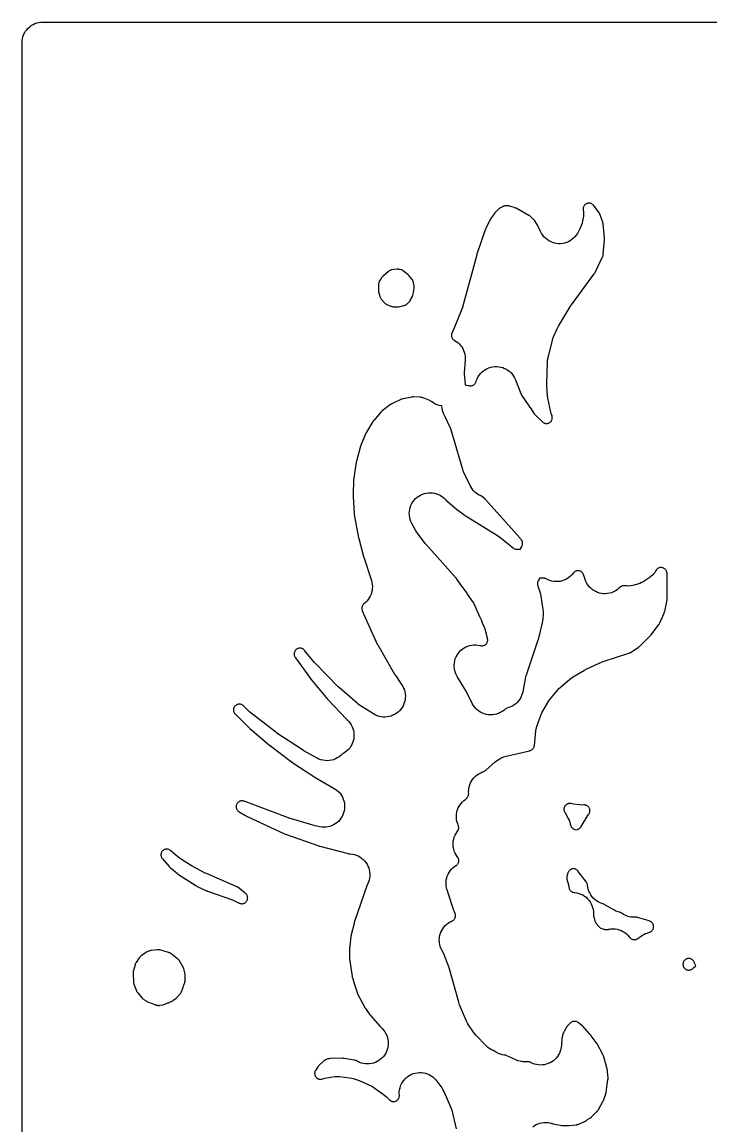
# Model space of a CAD drawing. Header units: millimetres. Extents: x 0 to 300, y 0 to 300.
# Drawn here: x -0.2 to 121.7, y 104.9 to 300.2 of the extents above; entities that cross this region are included whole.
import ezdxf

# ---------------------------------------------------------------- set-up
doc = ezdxf.new("R2010")
doc.units = ezdxf.units.MM
doc.layers.add('CUT', color=7, linetype='CONTINUOUS')

msp = doc.modelspace()

# ---------------------------------------------------------------- linework, layer by layer
at = {"layer": 'CUT'}
for points in [[(-0.175, 3.5), (-0.175, 296.4986), (-0.1573, 296.8588), (-0.1044, 297.2156), (-0.0168, 297.5654), (0.1047, 297.905), (0.2589, 298.231), (0.4443, 298.5404), (0.6592, 298.83), (0.9014, 299.0972), (1.1686, 299.3394), (1.4583, 299.5543), (1.7676, 299.7397), (2.0936, 299.8939), (2.4332, 300.0154), (2.783, 300.103), (3.1398, 300.1559), (3.5, 300.1736), (296.1703, 300.175)], [(90.1682, 104.7312), (90.46, 104.9348), (90.7702, 105.1094), (91.0957, 105.2531), (91.4336, 105.3646), (91.7808, 105.4429), (92.1339, 105.4873), (92.4896, 105.4974), (92.8446, 105.4729), (93.1956, 105.4143), (93.5393, 105.322), (93.6825, 105.276), (93.7615, 105.2579), (95.2969, 104.9515), (95.3734, 104.9384), (95.5409, 104.9236), (95.6186, 104.9231), (96.3507, 104.9387), (96.4057, 104.9338), (96.536, 104.9355), (96.6082, 104.9419), (97.9102, 105.0914), (97.9807, 105.1013), (98.1058, 105.1286), (98.2276, 105.1681), (98.2934, 105.1951), (99.3325, 105.6519), (99.3926, 105.68), (99.4971, 105.7381), (99.5956, 105.8056), (99.6476, 105.8468), (99.8227, 105.9924), (100.2511, 106.218), (100.3154, 106.254), (100.4257, 106.3275), (100.5278, 106.412), (100.5807, 106.4632), (101.496, 107.3961), (101.5381, 107.4409), (101.6086, 107.5264), (101.6714, 107.6177), (101.703, 107.6705), (102.6312, 109.3041), (102.6617, 109.3608), (102.7194, 109.4878), (102.742, 109.5481), (103.0942, 110.5574), (103.1161, 110.6258), (103.1523, 110.777), (103.1637, 110.8479), (103.4637, 113.0733), (103.4715, 113.1441), (103.4767, 113.2984), (103.4738, 113.3697), (103.4042, 114.4166), (103.3982, 114.4836), (103.3749, 114.6274), (103.3594, 114.6928), (103.0059, 116.0472), (102.9991, 116.1136), (102.9761, 116.2415), (102.9402, 116.3663), (102.9151, 116.434), (102.8861, 116.5062), (102.7494, 117.03), (102.7285, 117.1024), (102.6708, 117.255), (102.6387, 117.3231), (102.2494, 118.0952), (102.2285, 118.1474), (102.1996, 118.2144), (102.126, 118.3544), (102.0886, 118.4141), (101.7008, 119.1831), (101.6704, 119.2401), (101.5965, 119.3586), (101.5587, 119.411), (100.4854, 120.8277), (100.4702, 120.8505), (100.4311, 120.9065), (100.3378, 121.0213), (100.3199, 121.0404), (100.2791, 121.0874), (99.0027, 122.4938), (98.9638, 122.535), (98.8743, 122.6191), (98.8307, 122.6553), (98.2398, 123.128), (98.186, 123.1689), (98.0843, 123.2355), (97.9986, 123.2807), (97.9089, 123.3175), (97.8162, 123.3457), (97.7212, 123.365), (97.6248, 123.3752), (97.5278, 123.3762), (97.4312, 123.3681), (97.3359, 123.3508), (97.2425, 123.3246), (97.1521, 123.2896), (97.0434, 123.2352), (96.9853, 123.2008), (96.9743, 123.1939), (96.9223, 123.1598), (96.8328, 123.0924), (96.7496, 123.0174), (96.7062, 122.9728), (96.2606, 122.4946), (96.2076, 122.4343), (96.1042, 122.2948), (96.0621, 122.2265), (95.693, 121.5887), (95.6534, 121.5154), (95.5819, 121.3499), (95.5558, 121.2709), (95.3579, 120.6091), (95.3359, 120.5266), (95.3045, 120.3443), (95.2976, 120.2591), (95.2409, 119.1337), (95.2062, 118.7825), (95.138, 118.4362), (95.0369, 118.0981), (94.9038, 117.7712), (94.74, 117.4586), (94.5469, 117.1632), (94.3264, 116.8876), (94.0805, 116.6345), (93.8115, 116.4061), (93.5217, 116.2046), (93.214, 116.0318), (92.8911, 115.8893), (92.5561, 115.7784), (92.2119, 115.7002), (91.8618, 115.6554), (91.5091, 115.6443), (91.1569, 115.6671), (90.8085, 115.7237), (90.4672, 115.8133), (90.136, 115.9353), (89.9048, 116.0468), (89.9046, 116.0464), (89.7083, 116.141), (89.6159, 116.175), (89.5206, 116.1999), (89.4234, 116.2156), (89.3251, 116.2218), (89.1958, 116.2175), (89.1689, 116.2153), (89.1686, 116.2182), (89.0367, 116.2065), (88.733, 116.2048), (88.4302, 116.2282), (88.2899, 116.2449), (87.9116, 116.3101), (87.5421, 116.4144), (87.1856, 116.5567), (85.5873, 117.2935), (85.5238, 117.3209), (85.4063, 117.3618), (85.3098, 117.3852), (85.0925, 117.416), (85.0929, 117.4187), (84.8372, 117.4561), (84.4585, 117.5534), (84.0924, 117.6905), (83.7428, 117.8657), (83.4139, 118.077), (83.4085, 118.0809), (83.3226, 118.1309), (83.2039, 118.1853), (83.1882, 118.1916), (82.8823, 118.3306), (82.5904, 118.497), (82.5818, 118.5024), (82.2251, 118.7591), (81.9015, 119.0566), (80.0741, 120.9502), (79.8559, 121.1976), (79.6607, 121.4637), (78.7832, 122.78), (78.604, 123.0785), (78.4539, 123.3927), (77.2273, 126.3065), (77.0748, 126.7443), (75.3679, 132.8592), (75.3431, 132.94), (75.3341, 132.967), (75.3052, 133.0464), (74.4139, 135.3186), (74.373, 135.414), (74.3582, 135.4457), (74.3114, 135.5384), (74.0728, 135.9764), (73.9155, 136.3025), (73.7911, 136.6426), (73.7007, 136.9932), (73.6452, 137.351), (73.6252, 137.7125), (73.6409, 138.0742), (73.6922, 138.4326), (73.7784, 138.7843), (73.8988, 139.1257), (74.0523, 139.4537), (74.2372, 139.7649), (74.4519, 140.0565), (74.6943, 140.3255), (74.9619, 140.5694), (75.2522, 140.7857), (75.5625, 140.9724), (75.7579, 141.0652), (75.7568, 141.0676), (75.9597, 141.164), (76.0466, 141.2165), (76.1279, 141.2773), (76.2027, 141.3459), (76.2704, 141.4216), (76.3302, 141.5036), (76.3816, 141.5911), (76.4241, 141.6834), (76.4572, 141.7794), (76.4806, 141.8781), (76.4941, 141.9788), (76.4975, 142.0802), (76.4908, 142.1815), (76.4742, 142.2817), (76.4477, 142.3797), (76.41, 142.4786), (76.2995, 142.7228), (76.2039, 142.9854), (75.166, 146.2145), (75.1419, 146.2832), (75.1299, 146.3106), (75.1235, 146.3369), (75.1054, 146.4038), (75.0538, 146.5508), (75.0435, 146.5761), (75.0451, 146.5767), (74.9651, 146.774), (74.9049, 146.9922), (74.8441, 147.3405), (74.817, 147.6931), (74.8239, 148.0466), (74.8647, 148.3979), (74.9392, 148.7435), (75.0465, 149.0805), (75.1857, 149.4055), (75.3554, 149.7157), (75.5543, 150.0081), (75.7803, 150.2801), (76.0313, 150.5291), (76.3052, 150.7528), (76.5993, 150.9491), (76.6235, 150.9637), (76.7041, 151.0235), (76.7784, 151.091), (76.8457, 151.1654), (76.9055, 151.2461), (76.957, 151.3322), (76.9998, 151.423), (77.0335, 151.5175), (77.0578, 151.6149), (77.0724, 151.7142), (77.0772, 151.8145), (77.0721, 151.9147), (77.0572, 152.014), (77.0327, 152.1113), (76.9987, 152.2058), (76.9557, 152.2964), (76.9039, 152.3824), (76.7914, 152.5335), (76.5903, 152.8333), (76.4196, 153.1514), (76.2809, 153.4846), (76.1756, 153.8299), (76.1047, 154.1839), (76.0688, 154.5431), (76.0684, 154.9041), (76.1033, 155.2634), (76.1734, 155.6175), (76.2779, 155.9631), (76.4157, 156.2967), (76.5857, 156.6152), (76.786, 156.9155), (76.8929, 157.0599), (76.9573, 157.1673), (76.9696, 157.1916), (76.9858, 157.2281), (77.0283, 157.3474), (77.0528, 157.4467), (77.0672, 157.5479), (77.0715, 157.6501), (77.0655, 157.7522), (77.0494, 157.8532), (77.0232, 157.952), (76.976, 158.0778), (76.9649, 158.1035), (76.9671, 158.1045), (76.8859, 158.2907), (76.777, 158.6242), (76.7004, 158.9665), (76.6567, 159.3145), (76.6465, 159.6651), (76.6697, 160.0151), (76.7261, 160.3613), (76.8154, 160.7006), (76.9365, 161.0297), (77.0885, 161.3459), (77.27, 161.6461), (77.4792, 161.9276), (77.7143, 162.1879), (77.9732, 162.4246), (78.2534, 162.6355), (78.2648, 162.6433), (78.3424, 162.7082), (78.4132, 162.7805), (78.4927, 162.8795), (78.5326, 162.9376), (78.6422, 163.106), (78.6799, 163.1673), (78.7393, 163.2825), (78.7771, 163.3786), (78.805, 163.4781), (78.8227, 163.5799), (78.8301, 163.683), (78.8232, 163.9114), (78.8276, 163.9116), (78.8219, 164.1047), (78.8485, 164.4762), (78.9127, 164.8431), (79.0136, 165.2017), (79.1503, 165.5482), (79.3214, 165.879), (79.5251, 166.1908), (79.7593, 166.4805), (80.0216, 166.7449), (80.3094, 166.9814), (80.6196, 167.1876), (80.949, 167.3613), (81.2944, 167.5008), (81.5249, 167.5805), (81.6104, 167.6203), (81.6964, 167.671), (81.7975, 167.7448), (81.8506, 167.7899), (83.5206, 169.2796), (83.7683, 169.4818), (84.0326, 169.6618), (84.325, 169.8429), (84.6793, 170.0361), (85.0527, 170.1894), (85.4406, 170.3008), (89.6077, 171.2531), (89.6733, 171.2698), (89.7891, 171.3081), (89.8781, 171.3473), (89.9629, 171.3948), (90.0429, 171.4501), (90.1172, 171.5128), (90.1852, 171.5822), (90.2464, 171.6578), (90.3001, 171.7389), (90.3458, 171.8247), (90.3832, 171.9144), (90.4119, 172.0073), (90.4366, 172.1267), (90.4456, 172.1939), (90.7255, 174.7481), (90.7925, 175.1511), (90.9038, 175.5441), (91.5241, 177.3457), (91.6423, 177.6456), (91.7863, 177.934), (92.8098, 179.7764), (92.9883, 180.0654), (93.1928, 180.3366), (94.583, 182.0142), (94.792, 182.2458), (95.02, 182.4587), (96.7231, 183.9196), (96.9587, 184.1055), (97.2086, 184.2716), (99.2898, 185.5351), (99.7139, 185.7562), (102.4375, 186.9574), (102.7919, 187.0923), (107.1405, 188.4957), (107.2007, 188.5167), (107.3062, 188.5615), (107.4074, 188.6156), (107.4614, 188.6493), (108.8169, 189.5385), (108.8748, 189.5786), (108.9934, 189.6744), (109.0447, 189.7226), (110.9681, 191.6191), (111.0049, 191.6568), (111.0801, 191.7428), (111.1126, 191.7843), (112.461, 193.5791), (112.5064, 193.6432), (112.593, 193.7898), (112.6273, 193.8605), (113.3995, 195.5742), (113.4289, 195.6444), (113.4802, 195.801), (113.498, 195.875), (113.9334, 197.9233), (113.9471, 197.9968), (113.9639, 198.1578), (113.9659, 198.2326), (113.9632, 202.3186), (113.9618, 202.381), (113.9518, 202.493), (113.9321, 202.6037), (113.9172, 202.6643), (113.8602, 202.8755), (113.84, 202.9435), (113.7945, 203.0629), (113.749, 203.154), (113.6947, 203.2402), (113.632, 203.3205), (113.5617, 203.3941), (113.4844, 203.4604), (113.4008, 203.5187), (113.3119, 203.5684), (113.2185, 203.609), (113.1215, 203.64), (113.0219, 203.6613), (112.9206, 203.6725), (112.8188, 203.6736), (112.7173, 203.6646), (112.6173, 203.6455), (112.5196, 203.6165), (112.4253, 203.578), (112.3354, 203.5302), (112.2506, 203.4738), (112.1718, 203.4092), (112.0999, 203.337), (112.0356, 203.2581), (111.965, 203.1515), (111.9537, 203.1312), (111.7899, 202.8654), (111.6042, 202.6144), (111.3978, 202.3801), (111.3382, 202.3181), (111.0656, 202.0614), (110.7682, 201.8338), (110.0621, 201.3484), (109.7503, 201.1562), (109.421, 200.9961), (109.0774, 200.8694), (108.1057, 200.5655), (107.783, 200.4804), (107.4539, 200.425), (107.1212, 200.3996), (106.7875, 200.4046), (106.4556, 200.4397), (106.4088, 200.4469), (106.3098, 200.4522), (106.2107, 200.448), (106.1125, 200.4341), (106.0161, 200.4108), (105.9224, 200.3782), (105.8323, 200.3368), (105.7466, 200.2868), (105.6662, 200.2287), (105.5686, 200.1426), (105.5491, 200.1236), (105.5489, 200.1238), (105.3567, 199.9372), (105.074, 199.7123), (104.7706, 199.5162), (104.4494, 199.3508), (104.1135, 199.2178), (103.7662, 199.1183), (103.4108, 199.0535), (103.0508, 199.0239), (102.6896, 199.0297), (102.3307, 199.071), (101.9776, 199.1473), (101.6337, 199.258), (101.3023, 199.4018), (100.9867, 199.5775), (100.6898, 199.7834), (100.4145, 200.0174), (100.1636, 200.2773), (99.9394, 200.5606), (99.7441, 200.8645), (99.5796, 201.1861), (99.4475, 201.5223), (99.1949, 202.2713), (99.1534, 202.3812), (99.1381, 202.4178), (99.0928, 202.5162), (99.0661, 202.566), (98.9989, 202.6722), (98.9372, 202.7511), (98.8682, 202.8237), (98.7923, 202.8891), (98.7105, 202.9468), (98.6233, 202.9962), (98.5318, 203.0368), (98.4367, 203.0683), (98.339, 203.0904), (98.2396, 203.1027), (98.1395, 203.1053), (98.0396, 203.098), (97.9409, 203.081), (97.8443, 203.0545), (97.7508, 203.0186), (97.6612, 202.9737), (97.5765, 202.9202), (97.4974, 202.8588), (97.4247, 202.7899), (97.3549, 202.7092), (97.1403, 202.4357), (96.891, 202.175), (96.6173, 201.9401), (96.3219, 201.7331), (96.0076, 201.5561), (95.6775, 201.4107), (95.3347, 201.2984), (94.9826, 201.2203), (94.6245, 201.177), (94.2639, 201.169), (93.9042, 201.1965), (93.549, 201.2591), (93.2016, 201.3562), (92.8654, 201.4868), (92.5436, 201.6498), (92.5095, 201.6693), (92.4079, 201.7195), (92.3141, 201.7549), (92.2172, 201.7809), (92.1182, 201.7973), (92.0181, 201.804), (91.9179, 201.8007), (91.8116, 201.7868), (91.4505, 201.7575), (91.3634, 201.7591), (91.3109, 201.6385), (91.137, 201.3261), (91.1076, 201.2789), (91.0632, 201.189), (91.0278, 201.0951), (91.0018, 200.9982), (90.9855, 200.8993), (90.9789, 200.7992), (90.9821, 200.6989), (90.9952, 200.5994), (91.0237, 200.4769), (91.0445, 200.4102), (91.4519, 199.2091), (91.543, 198.895), (91.6059, 198.5741), (91.9552, 196.246), (91.9922, 195.8664), (91.9896, 195.4849), (91.935, 194.557), (91.9002, 194.2242), (91.8352, 193.8959), (91.11, 190.9444), (91.0207, 190.6388), (88.9673, 184.5964), (88.9338, 184.4852), (88.9239, 184.4474), (88.8982, 184.3342), (88.3965, 181.6955), (88.3123, 181.3467), (88.1945, 181.0077), (88.0443, 180.6818), (87.8629, 180.3722), (87.6522, 180.0817), (87.4142, 179.8132), (87.1512, 179.5691), (86.8656, 179.3518), (86.5601, 179.1635), (86.2378, 179.0058), (85.9016, 178.8803), (85.6475, 178.7994), (85.5856, 178.7781), (85.477, 178.7322), (85.3942, 178.6877), (85.3158, 178.6359), (85.2196, 178.5587), (85.2002, 178.5416), (85.1986, 178.5434), (85.0217, 178.3886), (84.7267, 178.1779), (84.4124, 177.9973), (84.0819, 177.8486), (83.7383, 177.7331), (83.385, 177.6521), (83.0254, 177.6063), (82.6631, 177.5961), (82.3015, 177.6216), (81.9442, 177.6826), (81.5946, 177.7786), (81.2562, 177.9085), (80.9323, 178.0711), (80.6259, 178.2649), (80.3401, 178.4878), (80.0777, 178.7379), (79.8412, 179.0126), (79.6329, 179.3092), (79.4548, 179.625), (78.3584, 181.8148), (78.3264, 181.8755), (78.3152, 181.8958), (78.2807, 181.9552), (76.7905, 184.4035), (76.6183, 184.7205), (76.4779, 185.0529), (76.3709, 185.3975), (76.2981, 185.7509), (76.2604, 186.1097), (76.258, 186.4705), (76.291, 186.8298), (76.3591, 187.1841), (76.4616, 187.53), (76.5975, 187.8642), (76.7656, 188.1835), (76.9641, 188.4848), (77.1912, 188.7651), (77.4448, 189.0218), (77.7222, 189.2524), (78.021, 189.4547), (78.3381, 189.6268), (78.6706, 189.7669), (79.0153, 189.8737), (79.3687, 189.9462), (79.7275, 189.9837), (80.0883, 189.9859), (80.4476, 189.9526), (80.8019, 189.8843), (80.9751, 189.842), (81.0745, 189.8278), (81.1748, 189.8235), (81.275, 189.829), (81.3742, 189.8444), (81.4715, 189.8694), (81.5658, 189.9038), (81.6563, 189.9474), (81.742, 189.9996), (81.8223, 190.0599), (81.8962, 190.1279), (81.9631, 190.2027), (82.0224, 190.2838), (82.0733, 190.3703), (82.1156, 190.4613), (82.1487, 190.5561), (82.1724, 190.6537), (82.1864, 190.7531), (82.1905, 190.8534), (82.1848, 190.9537), (82.1654, 191.0781), (82.1495, 191.1462), (81.7384, 192.7331), (81.7233, 192.7871), (81.6837, 192.9019), (81.6623, 192.9537), (81.2764, 193.8392), (81.1413, 194.2521), (81.1201, 194.3124), (81.0655, 194.4395), (81.0364, 194.4963), (80.7973, 194.9387), (79.7897, 197.2507), (79.7591, 197.3164), (79.6821, 197.4531), (79.6419, 197.5133), (78.6319, 198.9444), (78.6083, 198.9881), (78.5543, 199.0807), (78.535, 199.1114), (78.4752, 199.2003), (77.3413, 200.773), (76.7586, 201.5987), (76.703, 201.673), (76.6835, 201.6976), (76.6238, 201.7687), (71.3036, 207.758), (71.1464, 207.9474), (69.7487, 209.751), (69.5712, 210.0009), (69.4151, 210.2647), (68.7608, 211.4841), (68.6046, 211.8136), (68.4818, 212.1569), (68.3936, 212.5107), (68.3409, 212.8714), (68.3242, 213.2357), (68.3437, 213.5998), (68.3991, 213.9601), (68.49, 214.3132), (68.6154, 214.6556), (68.7742, 214.9838), (68.9647, 215.2947), (69.185, 215.5852), (69.4331, 215.8524), (69.7064, 216.0937), (70.0023, 216.3068), (70.3178, 216.4895), (70.6499, 216.64), (70.9953, 216.7569), (71.3505, 216.839), (71.7122, 216.8854), (72.0766, 216.8958), (72.4403, 216.8701), (72.7997, 216.8084), (73.1512, 216.7114), (73.4913, 216.5801), (73.8168, 216.4157), (74.1243, 216.2199), (74.411, 215.9945), (74.6739, 215.7419), (74.8615, 215.5428), (74.9284, 215.4756), (74.9517, 215.4536), (75.0224, 215.3904), (76.5868, 214.07), (76.6337, 214.0318), (76.6498, 214.0192), (76.6981, 213.9828), (77.987, 213.0465), (78.0246, 213.0188), (78.0362, 213.0108), (78.5334, 212.6496), (78.5869, 212.6124), (78.6052, 212.6001), (78.66, 212.565), (83.9369, 209.3308), (84.3338, 209.0498), (86.6699, 207.1519), (86.7258, 207.1088), (86.8319, 207.0388), (86.9216, 206.9916), (87.0156, 206.9536), (87.1128, 206.9251), (87.2124, 206.9063), (87.3133, 206.8975), (87.4147, 206.8987), (87.6088, 206.9204), (87.9657, 206.9428), (87.9891, 206.942), (88.0545, 207.0888), (88.2336, 207.4036), (88.24, 207.4135), (88.2856, 207.504), (88.3221, 207.5985), (88.3491, 207.6962), (88.3662, 207.7961), (88.3733, 207.8972), (88.3705, 207.9985), (88.3575, 208.099), (88.3348, 208.1977), (88.3023, 208.2937), (88.2605, 208.386), (88.1968, 208.496), (88.157, 208.5544), (88.002, 208.7698), (87.9491, 208.8394), (87.9306, 208.8625), (87.8741, 208.9292), (81.8175, 215.7117), (81.7767, 215.7556), (81.6825, 215.8447), (81.6365, 215.883), (81.2821, 216.1659), (81.2283, 216.2068), (81.1265, 216.2733), (81.0407, 216.3184), (81.0103, 216.3309), (80.7023, 216.4741), (80.4088, 216.6452), (80.1324, 216.8426), (79.8754, 217.0647), (79.64, 217.3095), (79.4282, 217.5751), (79.2419, 217.859), (79.0825, 218.159), (77.9805, 220.4872), (77.8689, 220.7488), (77.7778, 221.0183), (75.6511, 228.2175), (75.6353, 228.2677), (75.5951, 228.3742), (75.5738, 228.4223), (74.6855, 230.3347), (74.653, 230.4001), (74.6164, 230.4615), (74.4448, 230.7851), (74.3062, 231.1243), (74.202, 231.4756), (74.1334, 231.8354), (74.1009, 232.2004), (74.1014, 232.2478), (73.9603, 232.2634), (73.6005, 232.3401), (73.2502, 232.4524), (72.9129, 232.5992), (72.592, 232.779), (72.2906, 232.9899), (72.233, 233.0347), (72.1283, 233.1044), (72.0173, 233.1635), (71.9534, 233.1917), (70.7551, 233.6855), (70.6824, 233.7132), (70.5479, 233.7521), (70.41, 233.7761), (70.3326, 233.7831), (69.0914, 233.8614), (69.0295, 233.864), (68.918, 233.8613), (68.8071, 233.8489), (68.7461, 233.8381), (67.2561, 233.5391), (67.1743, 233.5202), (67.0016, 233.4637), (66.9244, 233.4306), (65.2429, 232.6512), (65.1744, 232.6172), (65.0325, 232.5319), (64.9704, 232.4873), (63.5508, 231.4106), (63.4928, 231.3641), (63.3755, 231.2541), (63.3255, 231.1992), (62.0296, 229.7011), (61.9914, 229.6549), (61.915, 229.5499), (61.8828, 229.4993), (60.7502, 227.6297), (60.7233, 227.5833), (60.6707, 227.4796), (60.6492, 227.4305), (59.7056, 225.1608), (59.6678, 225.0608), (59.6561, 225.0267), (59.6248, 224.9245), (58.9634, 222.4905), (58.941, 222.3977), (58.9343, 222.3661), (58.9173, 222.2722), (58.5013, 219.5273), (58.4899, 219.4344), (58.4869, 219.4029), (58.4808, 219.3095), (58.3727, 216.4497), (58.3717, 216.3636), (58.3721, 216.3345), (58.3755, 216.2485), (58.5698, 213.301), (58.5789, 213.2051), (58.5829, 213.1728), (58.5976, 213.0776), (59.3608, 208.9248), (59.373, 208.8648), (59.3774, 208.8446), (59.3918, 208.7851), (60.2223, 205.6045), (60.2357, 205.5562), (60.2405, 205.5399), (60.2554, 205.492), (61.6067, 201.3555), (61.7, 201.0156), (61.7602, 200.6683), (61.787, 200.3168), (61.7799, 199.9644), (61.7391, 199.6142), (61.6649, 199.2696), (61.558, 198.9337), (61.4195, 198.6096), (61.2505, 198.3002), (61.0527, 198.0084), (60.8279, 197.7369), (60.578, 197.4883), (60.3055, 197.2647), (60.2896, 197.2529), (60.2156, 197.1858), (60.1486, 197.1118), (60.0891, 197.0316), (60.0377, 196.946), (59.9949, 196.8558), (59.9611, 196.7618), (59.9366, 196.665), (59.9217, 196.5662), (59.9165, 196.4665), (59.9211, 196.3668), (59.9354, 196.2679), (59.9653, 196.1463), (59.9868, 196.0802), (60.1911, 195.5008), (60.2185, 195.4285), (60.2283, 195.4042), (60.2591, 195.3333), (62.6628, 190.1199), (62.6957, 190.0526), (62.7073, 190.0301), (62.7432, 189.9643), (65.7162, 184.7977), (65.7517, 184.7388), (65.7641, 184.7192), (65.802, 184.6619), (66.971, 182.9707), (67.1605, 182.6658), (67.3194, 182.3438), (67.446, 182.0078), (67.5393, 181.6611), (67.5983, 181.3069), (67.6224, 180.9487), (67.6115, 180.5898), (67.5656, 180.2337), (67.4851, 179.8838), (67.3709, 179.5434), (67.2241, 179.2157), (67.0459, 178.904), (66.8382, 178.6111), (66.6029, 178.3399), (66.3423, 178.093), (66.0588, 177.8727), (65.7552, 177.681), (65.4343, 177.52), (65.0992, 177.391), (64.7531, 177.2953), (64.3994, 177.2338), (64.0413, 177.2072), (63.6824, 177.2156), (63.326, 177.259), (62.9755, 177.337), (62.6343, 177.4488), (62.3057, 177.5934), (61.9927, 177.7694), (59.5273, 179.3186), (59.2941, 179.478), (59.0738, 179.6548), (55.9503, 182.3656), (55.7244, 182.5791), (51.6889, 186.7292), (51.4951, 186.9448), (49.7878, 189.003), (49.7425, 189.0549), (49.6544, 189.1424), (49.5777, 189.205), (49.4953, 189.2598), (49.4081, 189.3065), (49.3167, 189.3445), (49.222, 189.3734), (49.1251, 189.3931), (49.0266, 189.4033), (48.9276, 189.404), (48.8291, 189.395), (48.7318, 189.3766), (48.6368, 189.3489), (48.545, 189.3121), (48.4571, 189.2666), (48.374, 189.2128), (48.2965, 189.1512), (48.2254, 189.0824), (48.1612, 189.0071), (48.1046, 188.9259), (48.0562, 188.8396), (48.0163, 188.749), (47.9853, 188.655), (47.9636, 188.5585), (47.9513, 188.4603), (47.9486, 188.3613), (47.9555, 188.2626), (47.9719, 188.165), (47.9976, 188.0694), (48.0325, 187.9768), (48.0872, 187.8654), (48.1221, 187.8059), (48.128, 187.7963), (48.1585, 187.7487), (48.1691, 187.7328), (48.2013, 187.6864), (50.8156, 184.0378), (50.8506, 183.9908), (50.8627, 183.9751), (50.8993, 183.9292), (53.8672, 180.3502), (53.9036, 180.3078), (53.9161, 180.2937), (53.9538, 180.2526), (57.2036, 176.8297), (57.2389, 176.7936), (57.251, 176.7816), (57.2874, 176.7467), (57.3716, 176.6681), (57.6237, 176.4087), (57.849, 176.1256), (58.0454, 175.8219), (58.211, 175.5002), (58.3442, 175.1639), (58.4437, 174.816), (58.5085, 174.4601), (58.5379, 174.0996), (58.5318, 173.7378), (58.4902, 173.3785), (58.4134, 173.025), (58.3022, 172.6807), (58.1578, 172.349), (57.9814, 172.0332), (57.7748, 171.7362), (57.54, 171.461), (57.2793, 171.2102), (56.9952, 170.9862), (56.6904, 170.7913), (56.5476, 170.7095), (56.4643, 170.65), (56.3632, 170.5613), (56.3431, 170.5417), (56.3403, 170.5446), (56.1934, 170.4023), (55.8998, 170.1707), (55.5842, 169.9702), (55.2498, 169.8028), (54.9001, 169.6702), (54.5388, 169.5738), (54.1696, 169.5146), (53.7962, 169.4933), (53.4226, 169.51), (53.0527, 169.5647), (52.6902, 169.6566), (52.3389, 169.7849), (52.0025, 169.9482), (49.6603, 171.2365), (49.4021, 171.3925), (44.9155, 174.3639), (44.6882, 174.5272), (40.3287, 177.9184), (40.0533, 178.1554), (38.9726, 179.1826), (38.921, 179.2293), (38.8221, 179.3064), (38.7377, 179.3598), (38.6485, 179.4048), (38.5553, 179.4408), (38.459, 179.4675), (38.3606, 179.4848), (38.261, 179.4923), (38.1611, 179.4901), (38.0619, 179.4781), (37.9644, 179.4565), (37.8694, 179.4255), (37.7779, 179.3853), (37.6908, 179.3364), (37.6089, 179.2793), (37.5329, 179.2144), (37.4636, 179.1424), (37.4017, 179.064), (37.3478, 178.9799), (37.3023, 178.891), (37.2657, 178.798), (37.2383, 178.7019), (37.2205, 178.6036), (37.2124, 178.504), (37.214, 178.4041), (37.2253, 178.3049), (37.2463, 178.2072), (37.2768, 178.112), (37.3164, 178.0203), (37.3647, 177.9329), (37.4214, 177.8506), (37.5022, 177.7548), (37.5508, 177.705), (40.0164, 175.3034), (40.0564, 175.2657), (40.0701, 175.2532), (40.1114, 175.2168), (43.6545, 172.1954), (43.6913, 172.1649), (43.7039, 172.1548), (43.7415, 172.1254), (47.459, 169.3074), (47.5019, 169.276), (47.5165, 169.2656), (47.5604, 169.2356), (51.4223, 166.6794), (51.4638, 166.6528), (51.4779, 166.644), (51.5202, 166.6187), (55.0556, 164.5692), (55.3554, 164.3753), (55.635, 164.1533), (55.8917, 163.9052), (56.1231, 163.6333), (56.3271, 163.3403), (56.5017, 163.0289), (56.6452, 162.702), (56.7563, 162.3627), (56.834, 162.0142), (56.8775, 161.6599), (56.8864, 161.3029), (56.8606, 160.9468), (56.8004, 160.5949), (56.7064, 160.2505), (56.5793, 159.9169), (56.4205, 159.5971), (56.2314, 159.2943), (56.0138, 159.0112), (55.7698, 158.7506), (55.5017, 158.5149), (55.2119, 158.3063), (54.9032, 158.1269), (54.5786, 157.9782), (54.2412, 157.8617), (53.894, 157.7785), (53.5403, 157.7295), (53.1836, 157.7149), (52.8271, 157.7351), (52.4743, 157.7897), (51.9859, 157.8898), (51.6767, 157.9674), (47.5009, 159.2089), (47.2719, 159.2853), (39.1246, 162.3026), (39.0583, 162.3254), (38.9361, 162.3574), (38.8366, 162.3732), (38.7361, 162.3791), (38.6355, 162.3751), (38.5357, 162.3613), (38.4379, 162.3376), (38.3428, 162.3045), (38.2514, 162.2622), (38.1646, 162.2111), (38.0833, 162.1516), (38.0083, 162.0845), (37.9402, 162.0103), (37.8797, 161.9298), (37.8275, 161.8437), (37.7839, 161.7529), (37.7496, 161.6583), (37.7247, 161.5607), (37.7095, 161.4612), (37.7042, 161.3606), (37.7088, 161.26), (37.7233, 161.1604), (37.7476, 161.0626), (37.7813, 160.9677), (37.8242, 160.8766), (37.8759, 160.7902), (37.9358, 160.7093), (38.0034, 160.6346), (38.078, 160.567), (38.1795, 160.4918), (38.2388, 160.4543), (39.2459, 159.8518), (39.3178, 159.8112), (39.3424, 159.7981), (39.4163, 159.761), (46.2645, 156.5393), (46.343, 156.5048), (46.3698, 156.4939), (46.45, 156.4635), (52.3367, 154.4043), (52.4016, 154.3831), (52.4237, 154.3764), (52.4894, 154.3578), (57.5019, 153.0547), (57.5678, 153.0392), (57.7127, 153.0159), (57.7802, 153.01), (57.8905, 153.0029), (58.2501, 152.962), (58.6038, 152.886), (58.9483, 152.7756), (59.2804, 152.6318), (59.5966, 152.456), (59.8941, 152.25), (60.1698, 152.0157), (60.4212, 151.7555), (60.6458, 151.4718), (60.8414, 151.1674), (61.0061, 150.8453), (61.1383, 150.5085), (61.2368, 150.1603), (61.3006, 149.8041), (61.329, 149.4434), (61.3218, 149.0817), (61.2791, 148.7224), (61.2012, 148.369), (61.089, 148.0251), (60.9892, 147.7979), (60.991, 147.7971), (60.8999, 147.5923), (60.8781, 147.5328), (58.5883, 140.8403), (58.5678, 140.7762), (58.5613, 140.7544), (58.5435, 140.6895), (58.0377, 138.6979), (58.0137, 138.5878), (58.0068, 138.5504), (57.9903, 138.4388), (57.7814, 136.5979), (57.7735, 136.5049), (57.7717, 136.4734), (57.769, 136.3801), (57.7678, 134.3822), (57.7721, 134.2606), (57.7751, 134.2196), (57.7884, 134.0986), (58.1949, 131.3324), (58.2046, 131.2747), (58.2333, 131.1512), (58.25, 131.0951), (58.5682, 130.1032), (58.5816, 130.0513), (58.6245, 129.922), (58.6328, 129.9015), (59.0834, 128.4968), (59.1037, 128.4379), (59.156, 128.3135), (59.1838, 128.2577), (60.4574, 125.8433), (60.5097, 125.7513), (60.5284, 125.7208), (60.5865, 125.6323), (61.3664, 124.523), (61.4169, 124.455), (61.4345, 124.4324), (61.4884, 124.367), (63.1096, 122.499), (63.1449, 122.4599), (63.2259, 122.3794), (63.2653, 122.3444), (63.3191, 122.2983), (63.579, 122.0529), (63.8139, 121.7835), (64.0214, 121.4925), (64.1998, 121.1827), (64.3471, 120.8571), (64.4622, 120.5187), (64.5438, 120.1707), (64.5913, 119.8165), (64.6041, 119.4593), (64.5821, 119.1025), (64.5256, 118.7496), (64.4351, 118.4038), (64.3114, 118.0685), (64.1557, 117.7468), (63.9695, 117.4417), (63.7545, 117.1561), (63.5129, 116.8928), (63.2467, 116.6542), (62.9587, 116.4425), (62.6515, 116.2599), (62.328, 116.108), (61.9912, 115.9882), (61.6444, 115.9016), (61.2909, 115.8492), (60.9339, 115.8314), (60.5769, 115.8484), (60.2232, 115.8999), (59.8762, 115.9856), (59.5391, 116.1045), (59.2152, 116.2557), (58.9639, 116.3882), (58.8956, 116.4219), (58.7682, 116.4725), (58.6361, 116.5093), (58.5613, 116.5237), (56.806, 116.8145), (56.7402, 116.8238), (56.5969, 116.834), (56.5305, 116.834), (54.3293, 116.7849), (54.2603, 116.7816), (54.1367, 116.7668), (54.0152, 116.7401), (53.9489, 116.7204), (53.618, 116.613), (53.5574, 116.5918), (53.451, 116.5464), (53.3698, 116.5027), (53.2929, 116.4518), (53.2026, 116.3796), (53.1553, 116.3362), (52.3415, 115.5554), (52.2877, 115.501), (52.1811, 115.3741), (52.1368, 115.3117), (51.7693, 114.764), (51.7322, 114.7057), (51.6732, 114.5962), (51.6349, 114.5047), (51.6056, 114.41), (51.5856, 114.3129), (51.5751, 114.2143), (51.5743, 114.1151), (51.583, 114.0163), (51.6013, 113.9189), (51.6289, 113.8237), (51.6657, 113.7316), (51.7112, 113.6434), (51.765, 113.5602), (51.8266, 113.4825), (51.8955, 113.4111), (51.9709, 113.3468), (52.0523, 113.2901), (52.1387, 113.2415), (52.2295, 113.2015), (52.3237, 113.1706), (52.4204, 113.1489), (52.5188, 113.1366), (52.6179, 113.134), (52.7169, 113.141), (52.8146, 113.1575), (53.0264, 113.2148), (53.0267, 113.2135), (53.3777, 113.3036), (54.8044, 113.5768), (55.183, 113.6291), (55.565, 113.6418), (55.9463, 113.6147), (57.7378, 113.3935), (58.0704, 113.3368), (58.3964, 113.2498), (59.2997, 112.9639), (59.763, 112.7819), (61.6705, 111.879), (61.9828, 111.7122), (62.2777, 111.5162), (63.9161, 110.3093), (64.2935, 109.99), (64.7967, 109.5026), (64.8481, 109.4551), (64.9468, 109.3767), (65.0313, 109.3223), (65.1207, 109.2764), (65.2141, 109.2395), (65.3108, 109.2119), (65.4096, 109.194), (65.5098, 109.1859), (65.6102, 109.1876), (65.71, 109.1992), (65.8082, 109.2206), (65.9039, 109.2514), (65.996, 109.2916), (66.0837, 109.3406), (66.1662, 109.3979), (66.2427, 109.4631), (66.3124, 109.5355), (66.3746, 109.6143), (66.4289, 109.6989), (66.4745, 109.7884), (66.5111, 109.882), (66.5384, 109.9787), (66.556, 110.0776), (66.5639, 110.1778), (66.5612, 110.3097), (66.5593, 110.3372), (66.5612, 110.3374), (66.5452, 110.5665), (66.5554, 110.9261), (66.6006, 111.283), (66.6806, 111.6337), (66.7944, 111.9749), (66.9411, 112.3034), (67.1192, 112.616), (67.327, 112.9096), (67.5625, 113.1815), (67.8234, 113.4291), (68.1073, 113.65), (68.4115, 113.8421), (68.733, 114.0035), (69.0687, 114.1328), (69.4154, 114.2286), (69.7698, 114.29), (70.1286, 114.3165), (70.4882, 114.3077), (70.8453, 114.2639), (71.1963, 114.1854), (71.538, 114.0729), (71.867, 113.9275), (72.1803, 113.7507), (72.4748, 113.5441), (72.7477, 113.3097), (72.9963, 113.0498), (73.2183, 112.7667), (74.0501, 111.5924), (74.2451, 111.2861), (74.4089, 110.962), (75.6062, 108.2706), (75.7292, 107.9561), (75.8227, 107.6317), (76.6007, 104.3787)]]:
    msp.add_lwpolyline(points, dxfattribs=at)
for points in [[(78.9568, 235.8324), (79.0548, 235.8186), (79.1537, 235.8143), (79.2525, 235.8196), (79.3503, 235.8344), (79.4462, 235.8587), (79.5394, 235.8921), (79.6289, 235.9343), (79.7139, 235.985), (79.7935, 236.0437), (79.8672, 236.1098), (79.9341, 236.1827), (79.9936, 236.2618), (80.0452, 236.3462), (80.0884, 236.4352), (80.1326, 236.5544), (80.2226, 236.8391), (80.3618, 237.1655), (80.5318, 237.4771), (80.7311, 237.7708), (80.9578, 238.0439), (81.2098, 238.2938), (81.4847, 238.5183), (81.78, 238.7152), (82.0929, 238.8827), (82.4205, 239.0193), (82.7597, 239.1236), (83.1075, 239.1947), (83.4604, 239.2319), (83.8153, 239.2349), (84.1689, 239.2037), (84.5178, 239.1384), (84.8587, 239.0399), (85.1886, 238.9089), (85.5043, 238.7467), (85.8028, 238.5548), (86.0815, 238.335), (86.3377, 238.0893), (86.5689, 237.8201), (86.7732, 237.5298), (86.9484, 237.2212), (87.0931, 236.8971), (88.0382, 234.4717), (88.069, 234.3986), (88.1487, 234.2465), (88.1913, 234.1796), (89.3572, 232.455), (89.3655, 232.438), (89.4004, 232.3787), (89.5082, 232.2048), (89.5389, 232.1574), (89.6114, 232.0588), (89.6475, 232.0154), (89.6785, 231.9796), (90.4146, 230.8907), (90.4586, 230.8292), (90.5641, 230.7041), (90.6173, 230.6504), (91.859, 229.4609), (91.9114, 229.4131), (92.0121, 229.3343), (92.0982, 229.2798), (92.1893, 229.2341), (92.2845, 229.1977), (92.3828, 229.171), (92.4833, 229.1542), (92.585, 229.1476), (92.6868, 229.151), (92.7878, 229.1646), (92.8869, 229.1882), (92.9832, 229.2216), (93.0757, 229.2643), (93.1635, 229.3161), (93.2457, 229.3763), (93.3214, 229.4445), (93.3901, 229.5198), (93.4508, 229.6016), (93.5031, 229.689), (93.5465, 229.7813), (93.5804, 229.8773), (93.6046, 229.9763), (93.6189, 230.0772), (93.623, 230.179), (93.6169, 230.2808), (93.6008, 230.3814), (93.5681, 230.5049), (93.5448, 230.572), (93.5177, 230.6443), (93.4296, 230.9098), (93.3619, 231.1813), (92.8521, 233.617), (92.7865, 234.0693), (92.6381, 235.8773), (92.6282, 236.3117), (92.763, 240.0107), (92.7954, 240.3822), (92.8653, 240.7484), (93.6377, 243.9127), (93.7251, 244.2142), (93.8379, 244.5071), (94.4545, 245.9248), (94.6906, 246.3784), (96.8535, 249.91), (97.0231, 250.1627), (101.046, 255.6527), (101.0832, 255.706), (101.1556, 255.8266), (101.1852, 255.8844), (102.52, 258.6487), (102.5472, 258.7086), (102.5887, 258.8196), (102.6134, 258.9108), (102.6338, 259.0275), (102.6406, 259.093), (102.8468, 261.6627), (102.8504, 261.7258), (102.8492, 261.8627), (102.8445, 261.9257), (102.5872, 264.5551), (102.5803, 264.6138), (102.5612, 264.7184), (102.5335, 264.8211), (102.5146, 264.8771), (102.0805, 266.0797), (102.056, 266.143), (102.0037, 266.2535), (101.9412, 266.3585), (101.9024, 266.4142), (100.9618, 267.6977), (100.9185, 267.7538), (100.8333, 267.8487), (100.7581, 267.9172), (100.6766, 267.9779), (100.5894, 268.0301), (100.4975, 268.0735), (100.4017, 268.1075), (100.3029, 268.1319), (100.2023, 268.1463), (100.1007, 268.1506), (99.9992, 268.1448), (99.8988, 268.129), (99.8005, 268.1033), (99.7052, 268.0679), (99.6138, 268.0232), (99.5274, 267.9697), (99.4467, 267.9079), (99.3726, 267.8383), (99.3057, 267.7617), (99.2468, 267.6789), (99.1964, 267.5906), (99.155, 267.4977), (99.1231, 267.4012), (99.1009, 267.302), (99.0886, 267.2011), (99.0859, 267.0736), (99.0897, 267.0029), (99.1303, 266.4859), (99.1414, 266.1625), (99.1241, 265.8394), (99.0784, 265.5191), (98.9753, 264.971), (98.8909, 264.6187), (98.7723, 264.2764), (98.5034, 263.6092), (98.3893, 263.3544), (98.2562, 263.109), (98.0521, 262.7648), (97.8518, 262.462), (97.6226, 262.1804), (97.3667, 261.9229), (97.0867, 261.6918), (96.7852, 261.4895), (96.4653, 261.3179), (96.13, 261.1788), (95.7825, 261.0734), (95.4264, 261.0028), (95.0651, 260.9677), (94.702, 260.9684), (94.3408, 261.0049), (93.985, 261.0769), (93.638, 261.1836), (93.3032, 261.3241), (92.9839, 261.4969), (92.6832, 261.7004), (92.4041, 261.9325), (92.1492, 262.1911), (91.9211, 262.4735), (91.722, 262.7771), (91.5538, 263.0989), (91.1222, 264.0342), (91.0708, 264.1362), (91.0523, 264.17), (90.9941, 264.2682), (90.517, 265.0129), (90.4839, 265.0622), (90.419, 265.147), (90.3473, 265.2262), (90.3047, 265.2676), (89.777, 265.7602), (89.7125, 265.8169), (89.5622, 265.9266), (89.4885, 265.9707), (87.2311, 267.2319), (87.166, 267.2661), (87.0199, 267.329), (86.9504, 267.3527), (86.0582, 267.6317), (85.9839, 267.6527), (85.8476, 267.6796), (85.7092, 267.6915), (85.632, 267.6919), (85.4162, 267.6871), (85.3528, 267.6842), (85.2391, 267.6715), (85.1498, 267.6533), (85.0624, 267.6272), (84.9562, 267.5849), (84.8989, 267.5575), (84.4348, 267.3227), (84.3683, 267.2868), (84.2541, 267.2129), (84.1484, 267.1273), (84.0936, 267.0752), (83.556, 266.5359), (83.5096, 266.4871), (83.4168, 266.3745), (83.3777, 266.3196), (82.7119, 265.3349), (82.6515, 265.2386), (82.6323, 265.2055), (82.5786, 265.1053), (81.8529, 263.6322), (81.8096, 263.5367), (81.796, 263.5041), (81.7588, 263.4061), (80.2868, 259.1301), (80.27, 259.0788), (80.2647, 259.0613), (80.2496, 259.0095), (77.6529, 249.4998), (77.5161, 249.0937), (76.2237, 245.8878), (76.0454, 245.5093), (75.9233, 245.2844), (75.8916, 245.2222), (75.8428, 245.1065), (75.8131, 245.0109), (75.7929, 244.9128), (75.7824, 244.8133), (75.7817, 244.7132), (75.7908, 244.6135), (75.8096, 244.5151), (75.8379, 244.4191), (75.8755, 244.3263), (75.922, 244.2376), (75.9769, 244.1539), (76.0398, 244.076), (76.11, 244.0046), (76.1868, 243.9404), (76.2696, 243.8841), (76.3105, 243.8617), (76.61, 243.679), (76.8908, 243.4687), (77.1502, 243.2325), (77.3859, 242.9726), (77.5957, 242.6914), (77.7778, 242.3916), (77.9305, 242.0757), (78.0523, 241.7467), (78.1422, 241.4076), (78.1994, 241.0615), (78.2233, 240.7115), (78.2137, 240.3608), (78.043, 238.0913), (78.04, 238.038), (78.04, 237.9224), (78.043, 237.8692), (78.1228, 236.8041), (78.1297, 236.7355), (78.1672, 236.5192), (78.2118, 236.154), (78.2154, 235.9873), (78.4512, 235.9551), (78.8075, 235.8696), (78.8305, 235.8629)], [(63.1844, 251.4728), (63.2099, 251.4002), (63.2663, 251.2735), (63.3219, 251.178), (63.4042, 251.0664), (63.4548, 251.0083), (63.9168, 250.506), (63.9706, 250.4507), (64.0751, 250.3592), (64.1658, 250.2958), (64.2876, 250.229), (64.3581, 250.1975), (65.0276, 249.9196), (65.1013, 249.8914), (65.2378, 249.8518), (65.3779, 249.8275), (65.4565, 249.8206), (66.1091, 249.7811), (66.1766, 249.7786), (66.2983, 249.7828), (66.419, 249.7985), (66.4853, 249.812), (67.3417, 250.0076), (67.4095, 250.0248), (67.529, 250.0648), (67.6207, 250.1059), (67.7079, 250.1557), (67.8106, 250.2287), (67.8645, 250.2733), (68.2067, 250.5711), (68.2544, 250.6146), (68.3348, 250.6985), (68.3926, 250.771), (68.4566, 250.8681), (68.4884, 250.9243), (68.8724, 251.641), (68.9082, 251.7125), (68.9615, 251.8462), (68.9995, 251.985), (69.014, 252.0636), (69.1761, 253.1022), (69.1859, 253.1788), (69.1924, 253.3177), (69.1837, 253.4565), (69.1726, 253.5329), (69.0828, 254.0536), (69.0683, 254.1261), (69.0322, 254.2541), (68.9931, 254.3526), (68.9439, 254.4466), (68.8703, 254.5574), (68.8247, 254.6156), (68.247, 255.3154), (68.2026, 255.3667), (68.0987, 255.4706), (68.0474, 255.515), (67.3159, 256.1188), (67.2642, 256.1596), (67.1661, 256.2264), (67.0833, 256.2721), (66.9966, 256.3101), (66.8839, 256.3474), (66.8201, 256.3637), (66.5472, 256.4268), (66.4853, 256.4397), (66.3724, 256.4554), (66.2816, 256.4599), (66.1677, 256.4554), (66.1048, 256.4487), (65.2586, 256.3394), (65.1899, 256.3288), (65.068, 256.3008), (64.9735, 256.2691), (64.8825, 256.2283), (64.7959, 256.1789), (64.6939, 256.1066), (64.6403, 256.0624), (63.6699, 255.2217), (63.621, 255.1773), (63.5388, 255.0915), (63.4648, 254.9984), (63.4274, 254.944), (63.0883, 254.4249), (63.054, 254.3696), (62.9991, 254.2661), (62.9631, 254.1799), (62.9351, 254.0907), (62.9153, 253.9994), (62.9011, 253.8831), (62.8977, 253.8181), (62.8645, 252.719), (62.8644, 252.6382), (62.8765, 252.4932), (62.905, 252.3505), (62.9275, 252.2729)], [(95.7415, 160.5366), (95.7908, 160.4226), (95.8227, 160.3614), (96.4298, 159.2625), (96.5806, 158.9568), (96.7024, 158.6385), (96.7943, 158.3102), (96.8303, 158.1537), (96.8478, 158.0857), (96.8881, 157.9659), (96.9295, 157.8741), (96.9798, 157.7867), (97.0384, 157.7048), (97.1048, 157.629), (97.1784, 157.5601), (97.2583, 157.4988), (97.344, 157.4457), (97.4344, 157.4013), (97.5831, 157.3456), (97.7792, 157.2611), (98.0612, 157.3432), (98.1247, 157.3583), (98.22, 157.3911), (98.3115, 157.4332), (98.3985, 157.4841), (98.48, 157.5433), (98.5553, 157.6103), (98.6236, 157.6843), (98.6998, 157.7852), (98.7378, 157.8442), (99.9207, 159.7819), (100.0362, 159.9595), (100.128, 160.0919), (100.1775, 160.1806), (100.2175, 160.2722), (100.2483, 160.3673), (100.2697, 160.4649), (100.2814, 160.5642), (100.2834, 160.6641), (100.2757, 160.7637), (100.2582, 160.8621), (100.2312, 160.9584), (100.195, 161.0515), (100.1498, 161.1406), (100.0961, 161.2249), (100.0345, 161.3036), (99.9654, 161.3759), (99.8897, 161.441), (99.8079, 161.4985), (99.7209, 161.5477), (99.6295, 161.5882), (99.5346, 161.6195), (99.4371, 161.6415), (99.3379, 161.6538), (99.238, 161.6564), (99.2129, 161.6545), (98.8596, 161.646), (98.5071, 161.6715), (97.3792, 161.8078), (96.9051, 161.8969), (96.9045, 161.8971), (96.8066, 161.9123), (96.7077, 161.9181), (96.6087, 161.9142), (96.5106, 161.9007), (96.4142, 161.8778), (96.3205, 161.8457), (96.2303, 161.8046), (96.1445, 161.7551), (96.064, 161.6974), (95.9894, 161.6322), (95.9214, 161.5602), (95.8608, 161.4818), (95.808, 161.398), (95.7636, 161.3094), (95.728, 161.217), (95.7014, 161.1215), (95.6843, 161.024), (95.6767, 160.9252), (95.6786, 160.8262), (95.6902, 160.7278), (95.7112, 160.631)], [(24.4627, 152.4477), (24.5042, 152.3575), (24.5543, 152.2717), (24.6272, 152.1707), (24.6717, 152.1177), (25.8461, 150.7855), (25.9253, 150.7016), (25.9531, 150.6743), (26.038, 150.5961), (27.297, 149.5154), (27.3871, 149.4433), (27.4183, 149.4201), (27.5132, 149.3545), (30.5873, 147.3821), (30.6871, 147.3229), (30.7214, 147.3041), (30.8252, 147.2519), (32.4721, 146.4951), (32.5391, 146.4661), (32.562, 146.4568), (32.6303, 146.4307), (37.0579, 144.8504), (37.4298, 144.6942), (38.2212, 144.3093), (38.2845, 144.2804), (38.402, 144.2368), (38.4986, 144.2114), (38.5972, 144.1956), (38.6969, 144.1895), (38.7968, 144.1931), (38.8958, 144.2064), (38.993, 144.2294), (39.0875, 144.2617), (39.1784, 144.3031), (39.2648, 144.3532), (39.346, 144.4114), (39.421, 144.4774), (39.4893, 144.5503), (39.5501, 144.6295), (39.6029, 144.7143), (39.6472, 144.8039), (39.6825, 144.8973), (39.7085, 144.9938), (39.725, 145.0923), (39.7317, 145.192), (39.7288, 145.2918), (39.716, 145.3909), (39.6937, 145.4882), (39.662, 145.583), (39.6212, 145.6741), (39.5717, 145.7609), (39.5139, 145.8424), (39.4485, 145.9179), (39.3575, 146.0041), (39.3037, 146.0481), (37.9676, 147.0871), (37.9194, 147.123), (37.8287, 147.182), (37.7333, 147.2331), (37.6787, 147.2581), (32.4467, 149.5184), (32.2303, 149.6204), (29.9118, 150.8065), (29.5962, 150.9883), (27.8214, 152.131), (27.5981, 152.2868), (27.3868, 152.4587), (26.1207, 153.5699), (26.0676, 153.6143), (25.9664, 153.687), (25.8805, 153.7368), (25.7902, 153.7781), (25.6963, 153.8104), (25.5996, 153.8335), (25.5013, 153.8471), (25.402, 153.851), (25.3029, 153.8453), (25.2047, 153.83), (25.1085, 153.8053), (25.0152, 153.7713), (24.9256, 153.7284), (24.8406, 153.6771), (24.761, 153.6177), (24.6875, 153.5509), (24.6208, 153.4773), (24.5616, 153.3975), (24.5105, 153.3124), (24.4678, 153.2227), (24.4341, 153.1293), (24.4095, 153.033), (24.3944, 152.9349), (24.389, 152.8357), (24.3931, 152.7365), (24.4069, 152.6381), (24.4302, 152.5415)], [(96.888, 150.2331), (96.802, 150.1814), (96.7214, 150.1215), (96.6471, 150.054), (96.5798, 149.9795), (96.5201, 149.8988), (96.4687, 149.8126), (96.415, 149.6986), (96.39, 149.6333), (96.2431, 149.2206), (96.2214, 149.1546), (96.1912, 149.0333), (96.1766, 148.9346), (96.1717, 148.835), (96.1766, 148.7354), (96.1948, 148.6117), (96.2099, 148.5438), (96.4624, 147.5288), (96.5268, 147.2108), (96.5609, 146.9929), (96.5869, 146.8936), (96.6227, 146.7974), (96.668, 146.7053), (96.7223, 146.6183), (96.785, 146.5371), (96.8555, 146.4626), (96.9332, 146.3955), (97.0172, 146.3366), (97.1067, 146.2864), (97.2008, 146.2454), (97.2985, 146.2141), (97.3988, 146.1927), (97.6167, 146.1688), (97.9751, 146.1114), (98.3261, 146.0189), (98.6663, 145.8923), (98.9923, 145.7327), (99.301, 145.5417), (99.5893, 145.3212), (99.8545, 145.0734), (100.0939, 144.8006), (100.3053, 144.5055), (100.4865, 144.191), (100.6358, 143.8601), (100.7517, 143.5162), (100.8332, 143.1624), (100.8793, 142.8024), (100.8897, 142.4396), (100.8845, 142.188), (100.8935, 142.0847), (100.9192, 141.9526), (100.9393, 141.8806), (101.1712, 141.1235), (101.1933, 141.0573), (101.2416, 140.9415), (101.289, 140.8534), (101.3589, 140.7492), (101.4019, 140.6943), (101.8456, 140.1556), (101.8875, 140.107), (101.9686, 140.0249), (102.0389, 139.9655), (102.1142, 139.9126), (102.194, 139.8668), (102.2988, 139.8185), (102.3587, 139.7957), (102.5897, 139.7135), (102.6494, 139.6938), (102.7589, 139.6654), (102.8478, 139.6506), (102.9606, 139.6419), (103.0234, 139.6412), (103.3297, 139.6447), (103.3793, 139.6464), (103.4134, 139.6453), (103.5411, 139.6537), (103.6114, 139.6637), (103.6328, 139.6673), (103.7004, 139.6803), (103.8043, 139.7082), (103.9774, 139.7344), (104.3474, 139.7528), (104.7173, 139.7339), (105.0835, 139.6778), (105.4421, 139.5851), (105.7897, 139.4568), (106.1225, 139.2941), (106.4372, 139.0988), (106.7307, 138.8728), (107, 138.6184), (107.2423, 138.3381), (107.3652, 138.1805), (107.4335, 138.1086), (107.5085, 138.0436), (107.5894, 137.9862), (107.6755, 137.9369), (107.766, 137.8962), (107.86, 137.8645), (107.9566, 137.842), (108.055, 137.829), (108.1542, 137.8256), (108.2532, 137.8318), (108.3511, 137.8476), (108.4471, 137.8728), (108.5402, 137.9072), (108.6294, 137.9505), (108.7141, 138.0022), (108.8182, 138.0805), (108.8281, 138.0888), (109.1804, 138.3481), (109.5703, 138.6007), (109.8339, 138.7563), (110.1096, 138.8894), (110.3955, 138.9991), (110.807, 139.1377), (110.8723, 139.1615), (110.9866, 139.2129), (111.0732, 139.2626), (111.1546, 139.3204), (111.2299, 139.386), (111.2985, 139.4585), (111.3597, 139.5374), (111.4129, 139.6219), (111.4576, 139.7112), (111.4933, 139.8045), (111.5198, 139.9007), (111.5368, 139.9991), (111.5441, 140.0987), (111.5416, 140.1986), (111.5294, 140.2977), (111.5076, 140.3951), (111.4764, 140.49), (111.4361, 140.5813), (111.3871, 140.6683), (111.3298, 140.7501), (111.2648, 140.8259), (111.1927, 140.895), (111.0942, 140.9724), (111.05, 141.0022), (111.0072, 141.0282), (110.9, 141.0833), (110.7882, 141.128), (110.7244, 141.1485), (108.7069, 141.7434), (108.6393, 141.7615), (108.5154, 141.7852), (108.4152, 141.7942), (108.1928, 141.7923), (108.1928, 141.7926), (107.9248, 141.7904), (107.562, 141.8235), (107.2044, 141.8923), (106.8553, 141.9962), (106.5182, 142.1342), (106.1964, 142.3048), (105.9947, 142.4389), (105.9939, 142.4377), (105.8059, 142.5626), (105.7157, 142.6103), (105.5971, 142.6586), (105.5295, 142.6804), (105.2761, 142.7551), (104.8835, 142.8955), (104.5093, 143.0795), (102.7838, 144.0532), (102.7204, 144.0869), (102.602, 144.1388), (102.4028, 144.2031), (102.0574, 144.334), (101.727, 144.4989), (101.4147, 144.6961), (101.1238, 144.9237), (100.8573, 145.1793), (100.6177, 145.4604), (100.4076, 145.7641), (100.229, 146.0873), (100.0837, 146.4269), (99.9733, 146.7793), (99.8988, 147.141), (99.8736, 147.3858), (99.8718, 147.3856), (99.869, 147.4128), (99.8495, 147.5423), (99.825, 147.6389), (99.7913, 147.7328), (99.7486, 147.8229), (99.6842, 147.9301), (99.6442, 147.9869), (98.2211, 149.9065), (98.178, 149.9616), (98.0935, 150.0549), (98.0191, 150.1223), (97.9385, 150.1821), (97.8523, 150.2337), (97.7616, 150.2766), (97.6754, 150.3074), (97.4255, 150.4109), (97.1912, 150.3397), (97.0732, 150.31), (96.9787, 150.2761)], [(19.5537, 130.1758), (19.5862, 130.0491), (19.6096, 129.9804), (20.0442, 128.8016), (20.068, 128.7414), (20.118, 128.6362), (20.1654, 128.5563), (20.2337, 128.4619), (20.275, 128.4122), (21.0888, 127.4783), (21.1312, 127.4318), (21.2128, 127.3533), (21.3011, 127.2823), (21.3527, 127.2462), (21.7572, 126.976), (21.8216, 126.9354), (21.9677, 126.859), (22.0377, 126.8293), (23.3001, 126.3324), (23.3629, 126.3094), (23.5019, 126.2693), (23.5673, 126.2553), (23.7547, 126.2198), (23.8346, 126.207), (23.9799, 126.1963), (24.1255, 126.2022), (24.2058, 126.2124), (24.6374, 126.2794), (24.7156, 126.2938), (24.8818, 126.3391), (24.9566, 126.3664), (25.6034, 126.623), (25.7275, 126.6557), (25.8258, 126.6927), (25.9436, 126.7515), (25.9758, 126.7708), (26.1989, 126.8593), (26.2574, 126.884), (26.3596, 126.9356), (26.4567, 126.996), (26.5083, 127.0331), (27.0864, 127.4684), (27.1461, 127.5159), (27.2667, 127.6289), (27.318, 127.6853), (27.7842, 128.2268), (27.8252, 128.2766), (27.8927, 128.3711), (27.9395, 128.4511), (27.9889, 128.5562), (28.0123, 128.6163), (28.0695, 128.7738), (28.1198, 128.8608), (28.1716, 128.9747), (28.1957, 129.0399), (28.2162, 129.0998), (28.2373, 129.1669), (28.2662, 129.2901), (28.2716, 129.3303), (28.6062, 130.2515), (28.6304, 130.3244), (28.6634, 130.4586), (28.6816, 130.5956), (28.6856, 130.6723), (28.703, 131.376), (28.7026, 131.4608), (28.6852, 131.6436), (28.6697, 131.7269), (28.5119, 132.4546), (28.4954, 132.5224), (28.4569, 132.6419), (28.4069, 132.7571), (28.3745, 132.8188), (27.6887, 134.0516), (27.6507, 134.1159), (27.5734, 134.2259), (27.503, 134.3066), (27.4045, 134.3981), (27.3459, 134.4444), (26.111, 135.3705), (26.0584, 135.4081), (25.9594, 135.4691), (25.8763, 135.5105), (25.7679, 135.5527), (25.7062, 135.572), (24.1981, 136.0062), (24.1307, 136.0238), (24.0074, 136.0466), (23.9078, 136.055), (23.7823, 136.0533), (23.7129, 136.0473), (22.6951, 135.9337), (22.6331, 135.9254), (22.5229, 135.9032), (22.415, 135.8714), (22.3564, 135.8498), (21.9526, 135.6912), (21.8953, 135.6673), (21.7952, 135.6175), (21.6998, 135.5591), (21.649, 135.5233), (20.8742, 134.9511), (20.8109, 134.9016), (20.7051, 134.8032), (20.611, 134.6935), (20.564, 134.6284), (19.9798, 133.7672), (19.9463, 133.7155), (19.8922, 133.6187), (19.8558, 133.5381), (19.8192, 133.4333), (19.8027, 133.374), (19.5017, 132.1957), (19.4859, 132.127), (19.4668, 132.0015), (19.4602, 131.8748), (19.4618, 131.8043), (19.529, 130.3776), (19.5343, 130.3051)], [(116.8086, 133.0646), (116.8534, 132.9727), (116.9072, 132.8857), (116.9852, 132.7839), (117.0055, 132.7611), (117.0259, 132.7404), (117.1212, 132.6572), (117.2033, 132.5986), (117.2908, 132.5484), (117.3828, 132.5071), (117.4784, 132.475), (117.5767, 132.4525), (117.6768, 132.4399), (117.7776, 132.4371), (117.8782, 132.4443), (117.9776, 132.4614), (118.0748, 132.4882), (118.1689, 132.5244), (118.259, 132.5698), (118.3442, 132.6238), (118.4236, 132.6859), (118.5194, 132.7774), (118.5384, 132.7975), (118.5416, 132.7945), (118.663, 132.9227), (118.9329, 133.1572), (119.0117, 133.2132), (118.8746, 133.4525), (118.7251, 133.7868), (118.687, 133.8848), (118.6428, 133.9723), (118.5906, 134.0552), (118.5306, 134.1327), (118.4634, 134.2041), (118.3897, 134.2688), (118.3102, 134.3261), (118.2256, 134.3755), (118.1366, 134.4166), (118.0441, 134.4489), (117.9489, 134.4723), (117.8519, 134.4864), (117.754, 134.4912), (117.6561, 134.4866), (117.559, 134.4726), (117.4638, 134.4494), (117.3712, 134.4172), (117.2822, 134.3762), (117.1759, 134.3144), (117.1563, 134.301), (117.1307, 134.2817), (117.035, 134.1973), (116.9655, 134.1223), (116.9038, 134.0408), (116.8506, 133.9535), (116.8063, 133.8613), (116.7715, 133.7651), (116.7465, 133.666), (116.7315, 133.5649), (116.7266, 133.4627), (116.7321, 133.3606), (116.7477, 133.2596), (116.7733, 133.1606)]]:
    msp.add_lwpolyline(points, close=True, dxfattribs=at)

doc.saveas('drawing.dxf')
